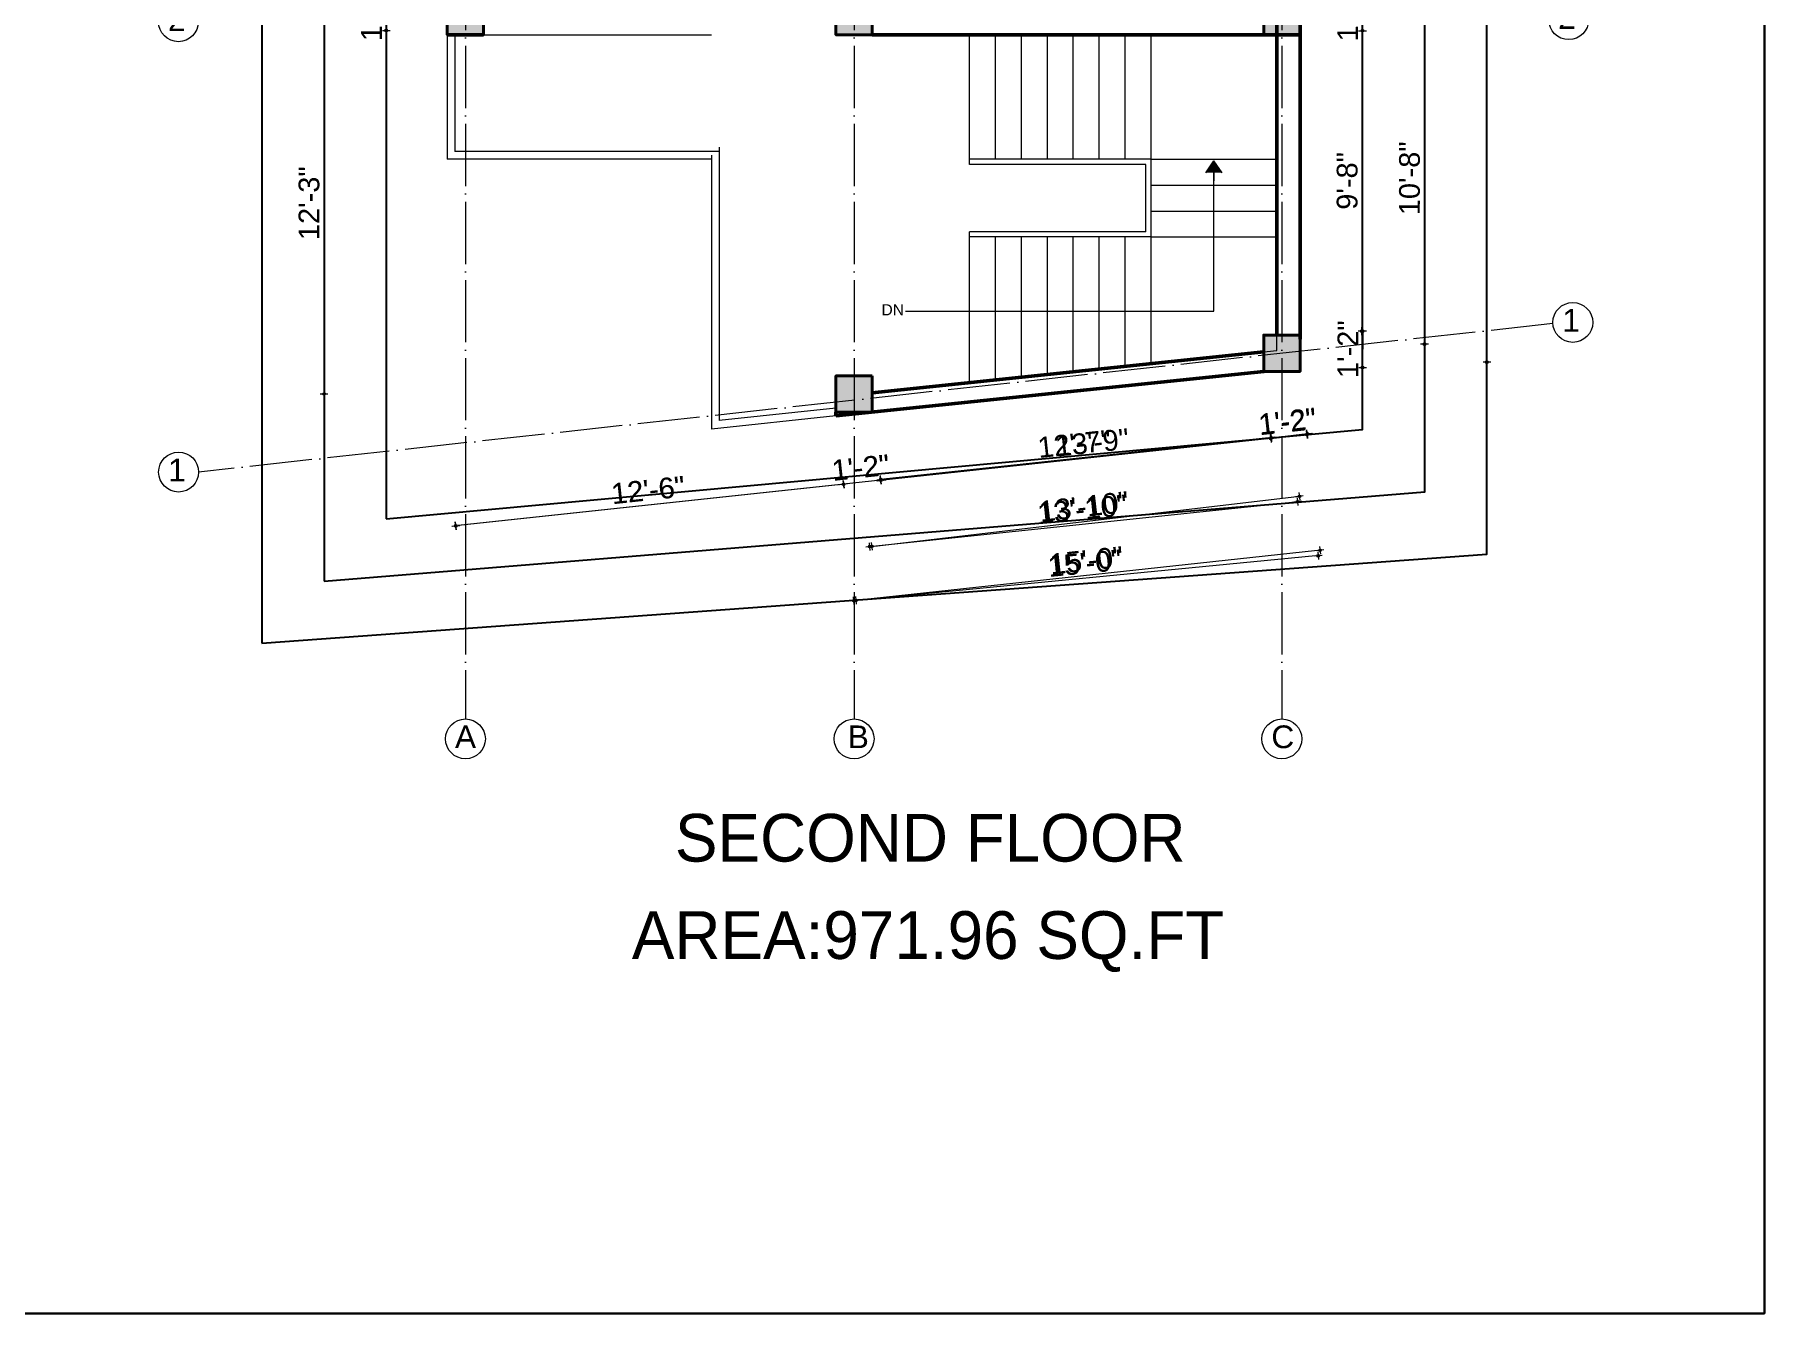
# Model space of a CAD drawing. Header units: inches. Extents: x -71 to 2682309, y -3332 to 801571.
# Drawn here: x 2652840 to 2653507, y 787083 to 787576 of the extents above; entities that cross this region are included whole.
import ezdxf

# ---------------------------------------------------------------- set-up
doc = ezdxf.new("R2010")
doc.units = ezdxf.units.IN
doc.header["$MEASUREMENT"] = 0
doc.header["$PDMODE"] = 99
doc.linetypes.add('ACAD_ISO02W100', pattern=[15, 12, -3])
doc.linetypes.add('ACAD_ISO04W100', pattern=[30, 24, -3, 0, -3])
for name, color, linetype, lineweight in [('CENTER  LINE RA', 10, 'ACAD_ISO04W100', 18), ('CONC. OUTLINE RA', 150, 'Continuous', 40), ('DIM RA', 4, 'Continuous', 15), ('DOOR-WIN RA', 3, 'Continuous', 20), ('Hatch', 254, 'Continuous', 9), ('HATCH RA', 8, 'Continuous', 9), ('STAIR PLAN AND ELEV RA', 124, 'Continuous', 20), ('TEXT RA', 254, 'Continuous', 20), ('WALL RA', 42, 'Continuous', 50)]:
    doc.layers.add(name, color=color, linetype=linetype, lineweight=lineweight)
doc.layers.add('HACTH', color=7, linetype='Continuous')
doc.layers.add('lettring', color=7, linetype='Continuous')
doc.styles.add('DIM 8', font='arial.ttf', dxfattribs={"height": 8})
doc.styles.add('RA 50 new', font='GOTHIC.TTF', dxfattribs={"height": 100})
doc.styles.get("Standard").update_dxf_attribs({"font": 'arial.ttf'})
doc.dimstyles.new('Copy of DIM 8', dxfattribs={"dimtxt": 8, "dimasz": 1, "dimexe": 6, "dimexo": 18, "dimgap": 1.6875, "dimtad": 1, "dimdec": 0, "dimzin": 3, "dimdsep": 46, "dimlunit": 4, "dimtxsty": 'DIM 8', "dimblk": 'dot 2', "dimcen": 0.09375, "dimse1": 1, "dimse2": 1, "dimclrd": 1, "dimclre": 1, "dimclrt": 256, "dimadec": 0, "dimazin": 0, "dimtfac": 0.75, "dimtdec": 0, "dimtix": 1, "dimtmove": 1, "dimatfit": 3, "dimldrblk": 'DOT', "dimfxl": 1, "dimtolj": 1, "dimtzin": 0, "dimlwd": 9, "dimlwe": 9, "dimarcsym": 0})

# ---------------------------------------------------------------- blocks, each defined once
blk = doc.blocks.new('COLUMN')
at = {"layer": 'HACTH', "lineweight": 30, "transparency": 33554541}
h = blk.add_hatch(color=256, dxfattribs=at)
h.dxf.hatch_style = 1
h.paths.add_polyline_path([(2659104.19, 784576.38), (2659090.19, 784576.38), (2659090.19, 784562.38), (2659104.19, 784562.38)])
at = {"layer": 'CONC. OUTLINE RA'}
blk.add_lwpolyline([(2659090.19, 784576.38), (2659104.19, 784576.38), (2659104.19, 784562.38), (2659090.19, 784562.38)], close=True, dxfattribs=at)
blk = doc.blocks.new('dot1')
at = {"layer": 'Hatch'}
h = blk.add_hatch(color=256, dxfattribs=at)
edge = h.paths.add_edge_path()
edge.add_arc((0, 0), 1, 0, 360)
for p, q in [((3, 0), (-3, 0)), ((0, 3), (0, -3))]:
    blk.add_line(p, q, dxfattribs=at)
blk.add_circle((0, 0), 1, dxfattribs=at)
blk = doc.blocks.new('dot 2')
at = {"layer": 'Hatch', "xscale": 0.5, "yscale": 0.5, "zscale": 0.5}
blk.add_blockref('dot1', (0, 0), dxfattribs=at)
blk = doc.blocks.new('*D115')
at = {"layer": 'Defpoints', "color": 0, "transparency": 16777216}
for p in [(2653313.79, 787445.99), (2653327.79, 787447.49), (2653330.57, 787421.54)]:
    blk.add_point(p, dxfattribs=at)
at = {"layer": 'lettring', "color": 1, "lineweight": 9, "transparency": 16777216}
for p, q in [((2653315.58, 787419.94), (2653314.58, 787419.83)), ((2653316.57, 787420.04), (2653330.57, 787421.54)), ((2653331.57, 787421.65), (2653332.56, 787421.76))]:
    blk.add_line(p, q, dxfattribs=at)
for p, rotation in [((2653316.57, 787420.04), 6.115503568304108), ((2653330.57, 787421.54), 186.1155035683041)]:
    blk.add_blockref('dot 2', p, dxfattribs=dict(at, rotation=rotation))
at = {"layer": 'lettring', "transparency": 16777216, "insert": (2653322.97, 787426.46), "char_height": 8, "attachment_point": 5, "rotation": 6.1155, "style": 'DIM 8'}
blk.add_mtext('\\A1;1\'-2"', dxfattribs=at)
blk = doc.blocks.new('_Dot')
at = {"color": 0, "linetype": 'ByBlock', "lineweight": -2}
blk.add_line((-0.5, 0), (-1, 0), dxfattribs=at)
at = {"color": 0, "linetype": 'ByBlock', "const_width": 0.5}
blk.add_lwpolyline([(-0.25, 0, 1), (0.25, 0, 1)], format="xyb", close=True, dxfattribs=at)
blk = doc.blocks.new('*D116')
at = {"layer": 'Defpoints', "color": 0, "transparency": 16777216}
for p in [(2653327.79, 787447.49), (2653163.34, 787430.19), (2653166.16, 787403.93)]:
    blk.add_point(p, dxfattribs=at)
at = {"layer": 'lettring', "color": 1, "lineweight": 9, "transparency": 16777216}
blk.add_line((2653329.58, 787421.44), (2653167.15, 787404.03), dxfattribs=at)
for p, rotation in [((2653330.57, 787421.54), 6.115503568302989), ((2653166.16, 787403.93), 186.115503568303)]:
    blk.add_blockref('dot 2', p, dxfattribs=dict(at, rotation=rotation))
at = {"layer": 'lettring', "transparency": 16777216, "insert": (2653247.75, 787418.48), "char_height": 8, "attachment_point": 5, "rotation": 6.1155, "style": 'DIM 8'}
blk.add_mtext('\\A1;13\'-9"', dxfattribs=at)
blk = doc.blocks.new('*D111')
at = {"layer": 'Defpoints', "color": 0, "transparency": 16777216}
for p in [(2653148.79, 787430.19), (2653163.34, 787430.19), (2653151.77, 787402.39)]:
    blk.add_point(p, dxfattribs=at)
at = {"layer": 'lettring', "color": 1, "lineweight": 9, "transparency": 16777216}
for p, q in [((2653150.78, 787402.28), (2653149.78, 787402.17)), ((2653166.16, 787403.93), (2653151.77, 787402.39)), ((2653167.15, 787404.03), (2653168.15, 787404.14))]:
    blk.add_line(p, q, dxfattribs=at)
for p, rotation in [((2653166.16, 787403.93), 186.115503568303), ((2653151.77, 787402.39), 6.115503568303018)]:
    blk.add_blockref('dot 2', p, dxfattribs=dict(at, rotation=rotation))
at = {"layer": 'lettring', "transparency": 16777216, "insert": (2653158.36, 787408.83), "char_height": 8, "attachment_point": 5, "rotation": 6.1155, "style": 'DIM 8'}
blk.add_mtext('\\A1;1\'-2"', dxfattribs=at)
blk = doc.blocks.new('*D112')
at = {"layer": 'Defpoints', "color": 0, "transparency": 16777216}
for p in [(2653148.79, 787430.19), (2652999.37, 787413.06), (2653002.23, 787386.36)]:
    blk.add_point(p, dxfattribs=at)
at = {"layer": 'lettring', "color": 1, "lineweight": 9, "transparency": 16777216}
blk.add_line((2653150.78, 787402.28), (2653003.22, 787386.47), dxfattribs=at)
for p, rotation in [((2653151.77, 787402.39), 6.115503568302989), ((2653002.23, 787386.36), 186.115503568303)]:
    blk.add_blockref('dot 2', p, dxfattribs=dict(at, rotation=rotation))
at = {"layer": 'lettring', "transparency": 16777216, "insert": (2653076.39, 787400.11), "char_height": 8, "attachment_point": 5, "rotation": 6.1155, "style": 'DIM 8'}
blk.add_mtext('\\A1;12\'-6"', dxfattribs=at)
blk = doc.blocks.new('*D114')
at = {"layer": 'Defpoints', "color": 0, "transparency": 16777216}
for p in [(2653327.89, 787447.5), (2653148.79, 787430.19), (2653155.82, 787357.52)]:
    blk.add_point(p, dxfattribs=at)
at = {"layer": 'lettring', "color": 1, "lineweight": 9, "transparency": 16777216}
blk.add_line((2653333.92, 787374.73), (2653156.81, 787357.61), dxfattribs=at)
for p, rotation in [((2653334.91, 787374.82), 5.519989199536068), ((2653155.82, 787357.52), 185.5199891995361)]:
    blk.add_blockref('dot 2', p, dxfattribs=dict(at, rotation=rotation))
at = {"layer": 'lettring', "transparency": 16777216, "insert": (2653244.81, 787371.91), "char_height": 8, "attachment_point": 5, "rotation": 5.51999, "style": 'DIM 8'}
blk.add_mtext('\\A1;15\'-0"', dxfattribs=at)
blk = doc.blocks.new('*D238')
at = {"layer": 'Defpoints', "color": 0, "transparency": 16777216}
for p in [(2652999.42, 787591.37), (2652975.46, 787577.37), (2652998.95, 787577.37)]:
    blk.add_point(p, dxfattribs=at)
at = {"layer": 'lettring', "color": 1, "lineweight": 9, "transparency": 16777216}
for p, q in [((2652975.46, 787592.37), (2652975.46, 787593.37)), ((2652975.46, 787591.37), (2652975.46, 787577.37)), ((2652975.46, 787576.37), (2652975.46, 787575.37))]:
    blk.add_line(p, q, dxfattribs=at)
for p, rotation in [((2652975.46, 787591.37), 270), ((2652975.46, 787577.37), 90)]:
    blk.add_blockref('dot 2', p, dxfattribs=dict(at, rotation=rotation))
at = {"layer": 'lettring', "transparency": 16777216, "insert": (2652969.76, 787584.37), "char_height": 8, "attachment_point": 5, "rotation": 90, "style": 'DIM 8'}
blk.add_mtext('\\A1;1\'-2"', dxfattribs=at)
blk = doc.blocks.new('*D233')
at = {"layer": 'Defpoints', "color": 0, "transparency": 16777216}
for p in [(2653005.99, 787584.37), (2652951.46, 787437.2), (2653155.89, 787437.2)]:
    blk.add_point(p, dxfattribs=at)
at = {"layer": 'lettring', "color": 1, "lineweight": 9, "transparency": 16777216}
blk.add_line((2652951.46, 787583.37), (2652951.46, 787438.2), dxfattribs=at)
for p, rotation in [((2652951.46, 787584.37), 90), ((2652951.46, 787437.2), 270)]:
    blk.add_blockref('dot 2', p, dxfattribs=dict(at, rotation=rotation))
at = {"layer": 'lettring', "transparency": 16777216, "insert": (2652945.69, 787510.78), "char_height": 8, "attachment_point": 5, "rotation": 90, "style": 'DIM 8'}
blk.add_mtext('\\A1;12\'-3"', dxfattribs=at)
blk = doc.blocks.new('*D217')
at = {"layer": 'Defpoints', "color": 0, "transparency": 16777216}
for p in [(2653313.71, 787446.19), (2653327.71, 787447.83), (2653330.74, 787421.91)]:
    blk.add_point(p, dxfattribs=at)
at = {"layer": 'lettring', "color": 1, "lineweight": 9, "transparency": 16777216}
for p, q in [((2653315.75, 787420.16), (2653314.75, 787420.04)), ((2653316.74, 787420.27), (2653330.74, 787421.91)), ((2653331.73, 787422.03), (2653332.73, 787422.14))]:
    blk.add_line(p, q, dxfattribs=at)
for p, rotation in [((2653316.74, 787420.27), 6.671248902572531), ((2653330.74, 787421.91), 186.6712489025726)]:
    blk.add_blockref('dot 2', p, dxfattribs=dict(at, rotation=rotation))
at = {"layer": 'lettring', "transparency": 16777216, "insert": (2653323.08, 787426.76), "char_height": 8, "attachment_point": 5, "rotation": 6.67125, "style": 'DIM 8'}
blk.add_mtext('\\A1;1\'-2"', dxfattribs=at)
blk = doc.blocks.new('*D218')
at = {"layer": 'Defpoints', "color": 0, "transparency": 16777216}
for p in [(2653313.79, 787447.85), (2653163.44, 787430.2), (2653166.22, 787404.25)]:
    blk.add_point(p, dxfattribs=at)
at = {"layer": 'lettring', "color": 1, "lineweight": 9, "transparency": 16777216}
blk.add_line((2653315.74, 787420.27), (2653167.21, 787404.36), dxfattribs=at)
for p, rotation in [((2653316.74, 787420.38), 6.115503568302989), ((2653166.22, 787404.25), 186.115503568303)]:
    blk.add_blockref('dot 2', p, dxfattribs=dict(at, rotation=rotation))
at = {"layer": 'lettring', "transparency": 16777216, "insert": (2653240.87, 787417.99), "char_height": 8, "attachment_point": 5, "rotation": 6.1155, "style": 'DIM 8'}
blk.add_mtext('\\A1;12\'-7"', dxfattribs=at)
blk = doc.blocks.new('*D227')
at = {"layer": 'Defpoints', "color": 0, "transparency": 16777216}
for p in [(2653148.89, 787430.2), (2653163.44, 787430.2), (2653151.87, 787402.4)]:
    blk.add_point(p, dxfattribs=at)
at = {"layer": 'lettring', "color": 1, "lineweight": 9, "transparency": 16777216}
for p, q in [((2653150.87, 787402.29), (2653149.88, 787402.18)), ((2653166.25, 787403.94), (2653151.87, 787402.4)), ((2653167.25, 787404.04), (2653168.24, 787404.15))]:
    blk.add_line(p, q, dxfattribs=at)
for p, rotation in [((2653166.25, 787403.94), 186.115503568303), ((2653151.87, 787402.4), 6.115503568303018)]:
    blk.add_blockref('dot 2', p, dxfattribs=dict(at, rotation=rotation))
at = {"layer": 'lettring', "transparency": 16777216, "insert": (2653158.45, 787408.84), "char_height": 8, "attachment_point": 5, "rotation": 6.1155, "style": 'DIM 8'}
blk.add_mtext('\\A1;1\'-2"', dxfattribs=at)
blk = doc.blocks.new('*D228')
at = {"layer": 'Defpoints', "color": 0, "transparency": 16777216}
for p in [(2653148.89, 787430.2), (2652999.46, 787413.07), (2653002.32, 787386.37)]:
    blk.add_point(p, dxfattribs=at)
at = {"layer": 'lettring', "color": 1, "lineweight": 9, "transparency": 16777216}
blk.add_line((2653150.87, 787402.29), (2653003.32, 787386.48), dxfattribs=at)
for p, rotation in [((2653151.87, 787402.4), 6.115503568302989), ((2653002.32, 787386.37), 186.115503568303)]:
    blk.add_blockref('dot 2', p, dxfattribs=dict(at, rotation=rotation))
at = {"layer": 'lettring', "transparency": 16777216, "insert": (2653076.48, 787400.12), "char_height": 8, "attachment_point": 5, "rotation": 6.1155, "style": 'DIM 8'}
blk.add_mtext('\\A1;12\'-6"', dxfattribs=at)
blk = doc.blocks.new('*D230')
at = {"layer": 'Defpoints', "color": 0, "transparency": 16777216}
for p in [(2653327.79, 787449.49), (2653148.89, 787430.2), (2653156.71, 787357.61)]:
    blk.add_point(p, dxfattribs=at)
at = {"layer": 'lettring', "color": 1, "lineweight": 9, "transparency": 16777216}
blk.add_line((2653334.63, 787376.79), (2653157.71, 787357.71), dxfattribs=at)
for p, rotation in [((2653335.62, 787376.9), 6.153370247339369), ((2653156.71, 787357.61), 186.1533702473394)]:
    blk.add_blockref('dot 2', p, dxfattribs=dict(at, rotation=rotation))
at = {"layer": 'lettring', "transparency": 16777216, "insert": (2653245.55, 787372.99), "char_height": 8, "attachment_point": 5, "rotation": 6.15337, "style": 'DIM 8'}
blk.add_mtext('\\A1;15\'-0"', dxfattribs=at)
blk = doc.blocks.new('*D224')
at = {"layer": 'Defpoints', "color": 0, "transparency": 16777216}
for p in [(2653328.77, 787591.36), (2653328.77, 787577.36), (2653351.99, 787577.32)]:
    blk.add_point(p, dxfattribs=at)
at = {"layer": 'lettring', "color": 1, "lineweight": 9, "transparency": 16777216}
for p, q in [((2653352.02, 787592.32), (2653352.02, 787593.32)), ((2653352.02, 787591.32), (2653351.99, 787577.32)), ((2653351.99, 787576.32), (2653351.99, 787575.32))]:
    blk.add_line(p, q, dxfattribs=at)
for p, rotation in [((2653352.02, 787591.32), 269.8893011416861), ((2653351.99, 787577.32), 89.88930114168616)]:
    blk.add_blockref('dot 2', p, dxfattribs=dict(at, rotation=rotation))
at = {"layer": 'lettring', "transparency": 16777216, "insert": (2653346.3, 787584.33), "char_height": 8, "attachment_point": 5, "rotation": 89.8893, "style": 'DIM 8'}
blk.add_mtext('\\A1;1\'-2"', dxfattribs=at)
blk = doc.blocks.new('*D225')
at = {"layer": 'Defpoints', "color": 0, "transparency": 16777216}
for p in [(2653329, 787577.36), (2653329, 787461.49), (2653351.77, 787461.45)]:
    blk.add_point(p, dxfattribs=at)
at = {"layer": 'lettring', "color": 1, "lineweight": 9, "transparency": 16777216}
blk.add_line((2653351.99, 787576.32), (2653351.77, 787462.45), dxfattribs=at)
for p, rotation in [((2653351.99, 787577.32), 89.88930114168615), ((2653351.77, 787461.45), 269.8893011416861)]:
    blk.add_blockref('dot 2', p, dxfattribs=dict(at, rotation=rotation))
at = {"layer": 'lettring', "transparency": 16777216, "insert": (2653346.11, 787519.39), "char_height": 8, "attachment_point": 5, "rotation": 89.8893, "style": 'DIM 8'}
blk.add_mtext('\\A1;9\'-8"', dxfattribs=at)
blk = doc.blocks.new('*D226')
at = {"layer": 'Defpoints', "color": 0, "transparency": 16777216}
for p in [(2653329.07, 787461.5), (2653329.16, 787447.51), (2653352.04, 787447.46)]:
    blk.add_point(p, dxfattribs=at)
at = {"layer": 'lettring', "color": 1, "lineweight": 9, "transparency": 16777216}
for p, q in [((2653352.06, 787461.45), (2653352.04, 787447.46)), ((2653352.06, 787462.45), (2653352.07, 787463.45)), ((2653352.03, 787446.46), (2653352.03, 787445.46))]:
    blk.add_line(p, q, dxfattribs=at)
for p, rotation in [((2653352.06, 787461.45), 269.8893011416861), ((2653352.04, 787447.46), 89.88930114168616)]:
    blk.add_blockref('dot 2', p, dxfattribs=dict(at, rotation=rotation))
at = {"layer": 'lettring', "transparency": 16777216, "insert": (2653346.35, 787454.47), "char_height": 8, "attachment_point": 5, "rotation": 89.8893, "style": 'DIM 8'}
blk.add_mtext('\\A1;1\'-2"', dxfattribs=at)
blk = doc.blocks.new('*D240')
at = {"layer": 'Defpoints', "color": 0, "transparency": 16777216}
for p in [(2653320.89, 787584.37), (2653375.99, 787584.32), (2653320.79, 787456.49)]:
    blk.add_point(p, dxfattribs=at)
at = {"layer": 'lettring', "color": 1, "lineweight": 9, "transparency": 16777216}
blk.add_line((2653375.9, 787457.44), (2653375.99, 787583.32), dxfattribs=at)
for p, rotation in [((2653375.99, 787584.32), 89.95733400607892), ((2653375.9, 787456.44), 269.957334006079)]:
    blk.add_blockref('dot 2', p, dxfattribs=dict(at, rotation=rotation))
at = {"layer": 'lettring', "transparency": 16777216, "insert": (2653370.17, 787520.39), "char_height": 8, "attachment_point": 5, "rotation": 89.95733, "style": 'DIM 8'}
blk.add_mtext('\\A1;10\'-8"', dxfattribs=at)
blk = doc.blocks.new('*D249')
at = {"layer": 'Defpoints', "color": 0, "transparency": 16777216}
for p in [(2653327.78, 787889.27), (2653327.68, 787449.49), (2653399.99, 787449.49)]:
    blk.add_point(p, dxfattribs=at)
at = {"layer": 'lettring', "color": 1, "lineweight": 9, "transparency": 16777216}
blk.add_line((2653399.99, 787888.27), (2653399.99, 787450.49), dxfattribs=at)
for p, rotation in [((2653399.99, 787889.27), 90), ((2653399.99, 787449.49), 270)]:
    blk.add_blockref('dot 2', p, dxfattribs=dict(at, rotation=rotation))
at = {"layer": 'lettring', "transparency": 16777216, "insert": (2653394.22, 787669.38), "char_height": 8, "attachment_point": 5, "rotation": 90, "style": 'DIM 8'}
blk.add_mtext('\\A1;36\'-8"', dxfattribs=at)
blk = doc.blocks.new('GRID')
at = {"layer": 'CENTER  LINE RA'}
for p, q in [((2650392.13, 788203.56), (2650392.13, 787311.89)), ((2650542.03, 788203.56), (2650542.03, 787311.89)), ((2650707.03, 788203.56), (2650707.03, 787311.89)), ((2650289.13, 788025.27), (2650810.03, 788025.27)), ((2650289.13, 787882.27), (2650810.03, 787882.27)), ((2650289.13, 787726.27), (2650810.03, 787726.27)), ((2650289.13, 787580.77), (2650810.03, 787580.77)), ((2650811.57, 787464.36), (2650289.12, 787407.09))]:
    blk.add_line(p, q, dxfattribs=at)
at = {"layer": 'DOOR-WIN RA'}
for centre in [(2650392.13, 788211.25), (2650542.03, 788211.25), (2650707.03, 788211.25), (2650281.44, 788025.27), (2650817.68, 788026.09), (2650281.44, 787882.27), (2650817.68, 787883.09), (2650281.44, 787726.27), (2650817.68, 787727.09), (2650281.44, 787580.77), (2650817.68, 787581.59), (2650819.25, 787464.8), (2650281.49, 787407.09), (2650392.13, 787304.2), (2650542.03, 787304.2), (2650707.03, 787304.2)]:
    blk.add_circle(centre, 7.69, dxfattribs=at)
at = {"layer": 'TEXT RA', "char_height": 8.76, "attachment_point": 1}
for s, insert in [('A', (2650388.08, 788216.43)), ('B', (2650539.57, 788216.43)), ('C', (2650702.97, 788216.43)), ('5', (2650277.39, 788030.45)), ('5', (2650813.62, 788031.27)), ('4', (2650277.39, 787887.45)), ('4', (2650813.62, 787888.27)), ('3', (2650813.62, 787732.27)), ('3', (2650277.39, 787731.45)), ('2', (2650277.39, 787585.95)), ('2', (2650813.62, 787586.77)), ('1', (2650815.19, 787469.98)), ('1', (2650277.44, 787412.27)), ('A', (2650388.08, 787309.38)), ('B', (2650539.57, 787309.38)), ('C', (2650702.97, 787309.38))]:
    blk.add_mtext_dynamic_manual_height_columns(s, width=8.7644, gutter_width=43.82, heights=[0], dxfattribs=dict(at, insert=insert))

msp = doc.modelspace()

# ---------------------------------------------------------------- hatches: boundary and pattern name
at = {"layer": 'HATCH RA', "transparency": 33554687}
h = msp.add_hatch(color=256, dxfattribs=at)
h.dxf.hatch_style = 1
h.paths.add_polyline_path([(2653294.67, 787527.18), (2653297.81, 787522.55), (2653294.67, 787522.55), (2653291.53, 787522.55)])
h = msp.add_hatch(color=256, dxfattribs=at)
h.dxf.hatch_style = 1
h.paths.add_polyline_path([(2653294.67, 787527.18), (2653291.53, 787522.55), (2653294.67, 787522.55), (2653297.81, 787522.55)])

# ---------------------------------------------------------------- linework, layer by layer
at = {"linetype": 'ACAD_ISO02W100'}
msp.add_line((2653327.89, 787575.77), (2653313.89, 787575.77), dxfattribs=at)
at = {"color": 244, "lineweight": 30, "true_color": 0x991b1e}
msp.add_lwpolyline([(2650132.1, 788399.71), (2653507.01, 788399.71), (2653507.01, 787082.62), (2650132.1, 787082.62)], close=True, dxfattribs=at)
at = {"layer": 'Defpoints'}
for points in [[(2652927.46, 787341.07), (2653399.99, 787375.5), (2653399.99, 788177.87), (2652927.46, 788177.87)], [(2652951.46, 787365.07), (2653375.99, 787399.5), (2653375.99, 788153.87), (2652951.46, 788153.87)], [(2652975.46, 787389.07), (2653351.99, 787423.5), (2653351.99, 788129.87), (2652975.46, 788129.87)]]:
    msp.add_lwpolyline(points, close=True, dxfattribs=at)
at = {"layer": 'DOOR-WIN RA'}
msp.add_line((2653012.95, 787575.77), (2653100.89, 787575.77), dxfattribs=at)
at = {"layer": 'HATCH RA'}
for p, q in [((2653291.53, 787522.55), (2653294.67, 787527.18)), ((2653291.53, 787522.55), (2653294.67, 787527.18)), ((2653297.81, 787522.55), (2653294.67, 787527.18)), ((2653297.81, 787522.55), (2653294.67, 787527.18)), ((2653294.67, 787522.55), (2653294.67, 787525.69)), ((2653294.67, 787522.55), (2653294.67, 787525.69)), ((2653294.67, 787522.55), (2653294.67, 787519.41)), ((2653294.67, 787522.55), (2653294.67, 787519.41)), ((2653294.67, 787469.15), (2653294.67, 787522.55)), ((2653175.67, 787469.15), (2653294.67, 787469.15))]:
    msp.add_line(p, q, dxfattribs=at)
at = {"layer": 'STAIR PLAN AND ELEV RA'}
for p, q in [((2652998.95, 787575.77), (2652998.95, 787527.77)), ((2653001.95, 787575.77), (2653001.95, 787530.77)), ((2653186.89, 787575.77), (2653318.89, 787575.77)), ((2653196.89, 787575.77), (2653318.89, 787575.77)), ((2653200.45, 787525.77), (2653200.45, 787575.77)), ((2653210.45, 787527.77), (2653210.45, 787575.77)), ((2653220.45, 787527.77), (2653220.45, 787575.77)), ((2653230.45, 787527.77), (2653230.45, 787575.77)), ((2653240.45, 787527.77), (2653240.45, 787575.77)), ((2653250.45, 787527.77), (2653250.45, 787575.77)), ((2653260.45, 787527.77), (2653260.45, 787575.77)), ((2653270.45, 787497.77), (2653270.45, 787575.77)), ((2653318.89, 787575.77), (2653318.89, 787533.77)), ((2653318.89, 787454), (2653318.89, 787567.77)), ((2653103.89, 787532.37), (2653103.89, 787427.03)), ((2653100.89, 787527.77), (2652998.95, 787527.77)), ((2653103.89, 787530.77), (2653001.95, 787530.77)), ((2653100.89, 787529.37), (2653100.89, 787423.7)), ((2653270.45, 787527.77), (2653200.45, 787527.77)), ((2653268.45, 787525.77), (2653200.45, 787525.77)), ((2653268.45, 787499.77), (2653268.45, 787525.77)), ((2653270.45, 787527.77), (2653318.89, 787527.77)), ((2653318.89, 787525.77), (2653318.89, 787483.77)), ((2653270.45, 787517.77), (2653318.89, 787517.77)), ((2653270.45, 787507.77), (2653318.89, 787507.77)), ((2653200.45, 787441.59), (2653200.45, 787499.77)), ((2653268.45, 787499.77), (2653200.45, 787499.77)), ((2653270.45, 787497.77), (2653200.45, 787497.77)), ((2653210.45, 787442.64), (2653210.45, 787497.77)), ((2653220.45, 787443.68), (2653220.45, 787497.77)), ((2653230.45, 787444.73), (2653230.45, 787497.77)), ((2653240.45, 787445.78), (2653240.45, 787497.77)), ((2653250.45, 787446.83), (2653250.45, 787497.77)), ((2653260.45, 787447.88), (2653260.45, 787497.77)), ((2653270.45, 787448.93), (2653270.45, 787497.77)), ((2653270.45, 787497.77), (2653318.89, 787497.77)), ((2653184.79, 787439.95), (2653318.89, 787454)), ((2653148.89, 787428.73), (2653100.89, 787423.7)), ((2653148.89, 787431.75), (2653103.89, 787427.03))]:
    msp.add_line(p, q, dxfattribs=at)
at = {"layer": 'WALL RA'}
for p, q in [((2653327.89, 787889.27), (2653327.89, 787553.34)), ((2653318.89, 787722.87), (2653318.89, 787567.34)), ((2653012.95, 787575.77), (2652998.95, 787575.77)), ((2653313.89, 787575.77), (2653162.89, 787575.77)), ((2653327.89, 787575.77), (2653313.89, 787575.77)), ((2653318.89, 787567.77), (2653318.89, 787459.9)), ((2653327.89, 787567.77), (2653327.89, 787458.3)), ((2653313.89, 787453.48), (2653162.89, 787437.65)), ((2653313.89, 787445.9), (2653148.89, 787428.73)), ((2653148.89, 787428.73), (2653148.89, 787430.2))]:
    msp.add_line(p, q, dxfattribs=at)

# ---------------------------------------------------------------- block references
at = {"layer": 'DIM RA'}
msp.add_blockref('GRID', (2613.86, 0), dxfattribs=at)
at = {"layer": 'HATCH RA', "lineweight": 30, "rotation": 270}
for p in [(1868436.58, 3446679.96), (1868586.51, 3446679.96), (1868751.51, 3446679.96), (1868751.51, 3446550.09), (1868586.51, 3446534.39)]:
    msp.add_blockref('COLUMN', p, dxfattribs=at)

# ---------------------------------------------------------------- texts
at = {"layer": 'TEXT RA'}
msp.add_text('DN', height=4.312, dxfattribs=at).set_placement((2653166.45, 787467.53))
at = {"layer": 'TEXT RA', "char_height": 18.4098, "attachment_point": 1, "style": 'RA 50 new'}
for s, width, insert in [('SECOND FLOOR ', 347.7777, (2653086.78, 787275.27)), ('AREA:971.96 SQ.FT ', 372.5031, (2653070.17, 787237.74))]:
    msp.add_mtext_dynamic_manual_height_columns(s, width=width, gutter_width=0.523, heights=[0], dxfattribs=dict(at, insert=insert))

# ---------------------------------------------------------------- dimensions: what is measured, and where the dimension line sits
at = {"layer": 'lettring'}
for base, p1, p2, angle, picture, middle in [((2653399.99, 787449.49), (2653327.78, 787889.27), (2653327.68, 787449.49), 90, '*D249', (2653394.22, 787669.38)), ((2652975.46, 787577.37), (2652999.42, 787591.37), (2652998.95, 787577.37), 90, '*D238', (2652969.76, 787584.37)), ((2653351.99, 787577.32), (2653328.77, 787591.36), (2653328.77, 787577.36), 89.8893, '*D224', (2653346.3, 787584.33)), ((2652951.46, 787437.2), (2653005.99, 787584.37), (2653155.89, 787437.2), 90, '*D233', (2652945.69, 787510.78)), ((2653351.77, 787461.45), (2653329, 787577.36), (2653329, 787461.49), 89.8893, '*D225', (2653346.11, 787519.39)), ((2653352.04, 787447.46), (2653329.07, 787461.5), (2653329.16, 787447.51), 89.8893, '*D226', (2653346.35, 787454.47)), ((2653166.16, 787403.93), (2653327.79, 787447.49), (2653163.34, 787430.19), 186.1155, '*D116', (2653247.75, 787418.48)), ((2653166.22, 787404.25), (2653313.79, 787447.85), (2653163.44, 787430.2), 186.1155, '*D218', (2653240.87, 787417.99)), ((2653002.23, 787386.36), (2653148.79, 787430.19), (2652999.37, 787413.06), 186.1155, '*D112', (2653076.39, 787400.11)), ((2653002.32, 787386.37), (2653148.89, 787430.2), (2652999.46, 787413.07), 186.1155, '*D228', (2653076.48, 787400.12)), ((2653151.77, 787402.39), (2653163.34, 787430.19), (2653148.79, 787430.19), 186.1155, '*D111', (2653158.36, 787408.83)), ((2653151.87, 787402.4), (2653163.44, 787430.2), (2653148.89, 787430.2), 186.1155, '*D227', (2653158.45, 787408.84))]:
    dim = msp.add_linear_dim(base=base, p1=p1, p2=p2, angle=angle, dimstyle='Copy of DIM 8', dxfattribs=at)
    dim.commit()
    dim.dimension.update_dxf_attribs({"geometry": picture, "text_midpoint": middle})
for p1, p2, distance, picture, middle in [((2653320.79, 787456.49), (2653320.89, 787584.37), -55.1, '*D240', (2653370.17, 787520.39)), ((2653327.89, 787447.5), (2653148.79, 787430.19), 73.01, '*D114', (2653244.81, 787371.91)), ((2653327.79, 787449.49), (2653148.89, 787430.2), 73.01, '*D230', (2653245.55, 787372.99)), ((2653313.79, 787445.99), (2653327.79, 787447.49), -26.09, '*D115', (2653322.97, 787426.46)), ((2653313.71, 787446.19), (2653327.71, 787447.83), -26.09, '*D217', (2653323.08, 787426.76))]:
    dim = msp.add_aligned_dim(p1=p1, p2=p2, distance=distance, dimstyle='Copy of DIM 8', dxfattribs=at)
    dim.commit()
    dim.dimension.update_dxf_attribs({"geometry": picture, "text_midpoint": middle})
for p1, p2 in [((2653155.79, 787437.19), (2653320.79, 787454.49)), ((2653155.89, 787437.2), (2653320.79, 787456.49))]:
    msp.add_aligned_dim(p1=p1, p2=p2, distance=-59.14, dimstyle='Copy of DIM 8', dxfattribs=at).render()

doc.saveas('drawing.dxf')
